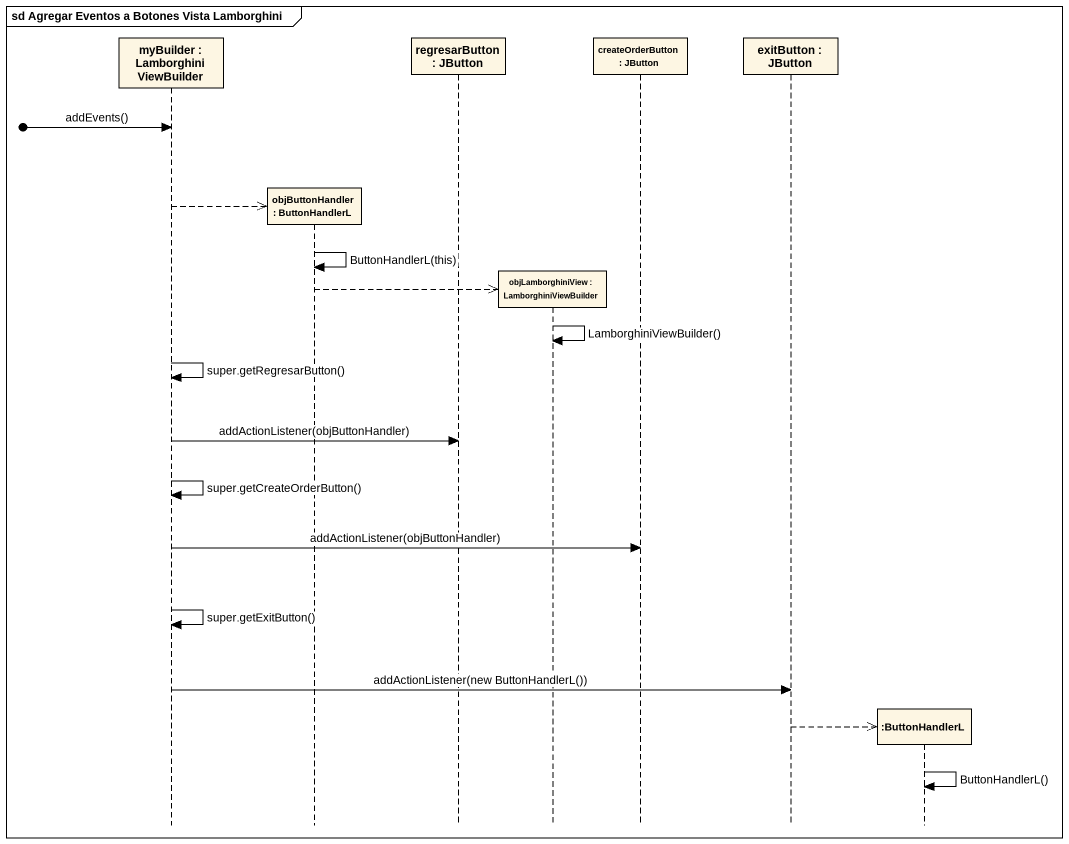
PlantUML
@startuml
mainframe sd Agregar Eventos a Botones Vista Lamborghini
hide footbox
participant "myBuilder : LamborghiniViewBuilder" as myBuilder
participant "objButtonHandler : ButtonHandlerL" as objButtonHandler
participant "regresarButton : JButton" as regresarButton
participant "objLamborghiniView : LamborghiniViewBuilder" as objLamborghiniView
participant "createOrderButton : JButton" as createOrderButton
participant "exitButton : JButton" as exitButton
participant ":ButtonHandlerL" as ButtonHandlerL

[o-> myBuilder : addEvents()
myBuilder -->> objButtonHandler **
objButtonHandler -> objButtonHandler : ButtonHandlerL(this)
objButtonHandler -->> objLamborghiniView **
objLamborghiniView -> objLamborghiniView : LamborghiniViewBuilder()
myBuilder -> myBuilder : super.getRegresarButton()
myBuilder -> regresarButton : addActionListener(objButtonHandler)
myBuilder -> myBuilder : super.getCreateOrderButton()
myBuilder -> createOrderButton : addActionListener(objButtonHandler)
myBuilder -> myBuilder : super.getExitButton()
myBuilder -> exitButton : addActionListener(new ButtonHandlerL())
exitButton -->> ButtonHandlerL **
ButtonHandlerL -> ButtonHandlerL : ButtonHandlerL()
@enduml
